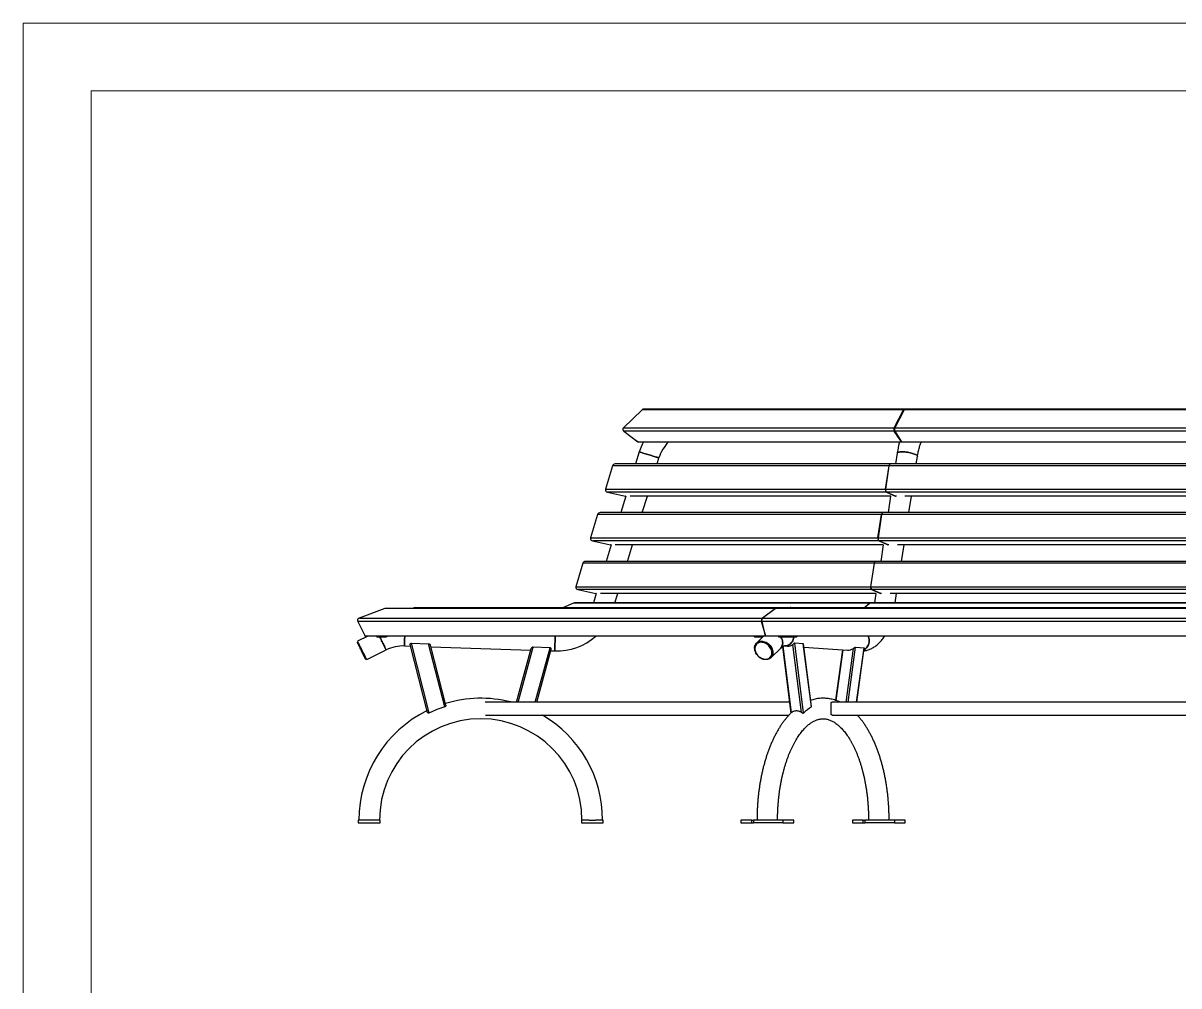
# Model space of a CAD drawing. Header units: millimetres. Extents: x -2153 to 6163, y -6718 to -838.
# Drawn here: x -2153 to 231, y -2824 to -838 of the extents above; entities that cross this region are included whole.
import ezdxf

# ---------------------------------------------------------------- set-up
doc = ezdxf.new("R2010")
doc.units = ezdxf.units.MM
doc.layers.add('tabelka', color=155, linetype='Continuous')

# ---------------------------------------------------------------- blocks, each defined once
blk = doc.blocks.new('front')
for p, q in [((-8089.4, 411.8), (-8128.1, 374.6)), ((-7550.8, 411.8), (-8088.4, 411.8)), ((-7548.6, 413.4), (-8085.1, 413.4)), ((-7547.1, 413.4), (-8085.1, 413.4)), ((-7570.1, 374.6), (-7550.8, 411.8)), ((-7549.2, 411.8), (-7568.5, 374.6)), ((-7549.7, 411.8), (-7550.8, 411.8)), ((-7549.2, 411.8), (-7549.7, 411.8)), ((-6472.3, 411.8), (-7548.7, 411.8)), ((-6472.5, 413.4), (-7548.6, 413.4)), ((-8127.6, 367.6), (-8098.8, 345.5)), ((-8127.1, 374.6), (-7570.1, 374.6)), ((-7569.8, 367.6), (-8126.8, 367.6)), ((-7570.1, 374.6), (-7568.5, 374.6)), ((-7554.6, 345.5), (-7569.8, 367.6)), ((-7568.8, 367.6), (-7569.8, 367.6)), ((-7568.4, 367.6), (-7568.8, 367.6)), ((-7568.4, 367.6), (-7554.7, 345.5)), ((-7568, 374.6), (-6452.9, 374.6)), ((-6453, 367.6), (-7567.9, 367.6)), ((-8098.8, 345.5), (-8104.4, 349.8)), ((-8098.8, 345.5), (-7554.7, 345.5)), ((-7554.7, 345.5), (-7554.7, 345.6)), ((-7554.6, 345.5), (-6466.5, 345.5)), ((-8095.5, 325), (-8103.1, 300)), ((-8058.7, 300), (-8054.9, 312.6)), ((-7563.8, 322), (-7567.2, 300)), ((-7524.3, 300), (-7521.9, 315.6)), ((-8151, 296.3), (-8165.3, 247.8)), ((-7580.9, 296.3), (-8151, 296.3)), ((-8103.1, 300), (-8145.4, 300)), ((-7578.1, 300), (-8145.4, 300)), ((-7578.1, 300), (-8058.7, 300)), ((-7580.9, 296.3), (-7588, 247.8)), ((-7587.6, 247.8), (-7580.5, 296.3)), ((-6440.3, 296.3), (-7580.5, 296.3)), ((-6443, 300), (-7577.7, 300)), ((-8165.3, 247.8), (-7588, 247.8)), ((-8161.1, 241.8), (-8124.1, 233.6)), ((-7586, 241.8), (-8161.1, 241.8)), ((-7587.6, 247.8), (-6433.2, 247.8)), ((-7586, 241.8), (-7567.6, 233.6)), ((-7566.9, 233.6), (-7585.5, 241.8)), ((-6435.2, 241.8), (-7585.5, 241.8)), ((-8123.3, 233.6), (-8133.6, 199.6)), ((-8123.2, 233.6), (-8124.1, 233.6)), ((-7577.1, 233.6), (-8114.4, 233.6)), ((-8089.3, 199.6), (-8078.9, 233.6)), ((-7577.3, 233.6), (-7582.4, 199.6)), ((-7567.6, 233.6), (-7568.4, 233.6)), ((-7567.6, 233.6), (-7567.5, 233.9)), ((-7565.3, 233.6), (-7566.9, 233.6)), ((-6473.2, 233.6), (-7547.8, 233.6)), ((-7539.5, 199.6), (-7534.4, 233.6)), ((-8181.6, 195.8), (-8195.9, 147.4)), ((-7596.1, 195.8), (-8181.4, 195.8)), ((-8133.6, 199.6), (-8176, 199.6)), ((-7593.2, 199.6), (-8176, 199.6)), ((-7593.3, 199.6), (-8089.3, 199.6)), ((-7603.3, 147.4), (-7596.1, 195.8)), ((-7596, 195.8), (-7603.1, 147.4)), ((-7596, 195.8), (-7596.1, 195.8)), ((-7596, 195.8), (-7596, 195.8)), ((-6425.2, 195.8), (-7595.9, 195.8)), ((-6427.7, 199.6), (-7593.3, 199.6)), ((-8195.7, 147.4), (-7603.3, 147.4)), ((-7603.3, 147.4), (-7603.2, 147.4)), ((-7603.2, 147.4), (-7603.1, 147.4)), ((-7603.1, 147.4), (-6418, 147.4)), ((-8191.7, 141.3), (-8154.7, 133.1)), ((-7601.2, 141.3), (-8191.6, 141.3)), ((-8153.8, 133.1), (-8164.1, 99.1)), ((-8153.7, 133.1), (-8154.7, 133.1)), ((-7592.4, 133.1), (-8145, 133.1)), ((-8119.8, 99.1), (-8109.5, 133.1)), ((-7582.5, 133.1), (-7601.2, 141.3)), ((-7601.1, 141.3), (-7601.2, 141.3)), ((-7601.1, 141.3), (-7582.7, 133.1)), ((-7601.1, 141.3), (-7601.1, 141.3)), ((-6420.1, 141.3), (-7601, 141.3)), ((-7592.5, 133.1), (-7597.7, 99.1)), ((-7582.7, 133.1), (-7583.6, 133.1)), ((-7582.7, 133.1), (-7582.7, 133.2)), ((-7580.6, 133.1), (-7582.5, 133.1)), ((-6458, 133.1), (-7563.1, 133.1)), ((-7554.8, 99.1), (-7549.6, 133.1)), ((-8212.2, 95.4), (-8226.5, 46.9)), ((-7611.5, 95.4), (-8212, 95.4)), ((-8164.1, 99.1), (-8206.5, 99.1)), ((-7608.7, 99.1), (-8206.5, 99.1)), ((-7608.7, 99.1), (-8119.8, 99.1)), ((-7611.5, 95.4), (-7618.7, 46.9)), ((-7618, 46.9), (-7610.8, 95.4)), ((-6409.9, 95.4), (-7610.8, 95.4)), ((-6412.4, 99.1), (-7608, 99.1)), ((-8226.3, 46.9), (-7618.7, 46.9)), ((-8222.3, 40.8), (-8185.3, 32.7)), ((-7616.6, 40.8), (-8222.1, 40.8)), ((-8184.3, 32.7), (-8190.1, 13.7)), ((-8184.3, 32.7), (-8185.3, 32.7)), ((-7607.7, 32.7), (-8175.5, 32.7)), ((-8145.8, 13.7), (-8140, 32.7)), ((-7618, 46.9), (-6402.8, 46.9)), ((-7616.6, 40.8), (-7598.2, 32.7)), ((-7597.2, 32.7), (-7615.9, 40.8)), ((-6404.8, 40.8), (-7615.9, 40.8)), ((-7607.8, 32.7), (-7610.7, 13.7)), ((-7598.2, 32.7), (-7598.9, 32.7)), ((-7598.2, 32.7), (-7598.2, 33.1)), ((-7595.9, 32.7), (-7597.2, 32.7)), ((-6442.7, 32.7), (-7578.3, 32.7)), ((-7567.8, 13.7), (-7564.9, 32.7)), ((-8620.2, 1.6), (-8673.3, -18.1)), ((-7815.5, 1.6), (-8619.1, 1.6)), ((-8562, 2), (-8617.9, 2)), ((-7813.8, 2), (-8617.9, 2)), ((-8557.4, 4.1), (-7784.3, 4.1)), ((-8231, 13.1), (-8251.5, 4.1)), ((-7620.8, 13.1), (-8229.7, 13.1)), ((-8190.1, 13.7), (-8228.3, 13.7)), ((-7619, 13.7), (-8228.3, 13.7)), ((-7619.1, 13.7), (-8145.8, 13.7)), ((-7842, -18.1), (-7815.5, 1.6)), ((-7814.9, 1.6), (-7841.4, -18.1)), ((-7814.9, 1.6), (-7815.5, 1.6)), ((-6207, 1.6), (-7814.7, 1.6)), ((-6206, 2), (-7814.3, 2)), ((-7783.3, 4.1), (-7784.3, 4.1)), ((-7783.3, 4.1), (-6237.1, 4.1)), ((-7631.1, 4.1), (-7620.8, 13.1)), ((-7620.3, 13.1), (-7630.5, 4.1)), ((-7620.4, 13.1), (-7620.8, 13.1)), ((-7620.3, 13.1), (-7620.4, 13.1)), ((-6401.8, 13.1), (-7620.1, 13.1)), ((-6400.7, 13.7), (-7619.5, 13.7)), ((-7619, 13.7), (-7619.1, 13.7)), ((-8672.2, -18.1), (-7842, -18.1)), ((-7842, -18.1), (-7841.6, -18.1)), ((-7841.6, -18.1), (-7841.4, -18.1)), ((-7841.2, -18.1), (-6180.5, -18.1)), ((-8676.2, -24.7), (-8660.7, -55)), ((-7843.4, -24.7), (-8675.3, -24.7)), ((-7834.9, -55), (-7843.4, -24.7)), ((-7843, -24.7), (-7843.4, -24.7)), ((-7843, -24.7), (-7836, -55)), ((-6178.8, -24.7), (-7842.9, -24.7)), ((-8675.8, -66.9), (-8677.6, -67.8)), ((-8655.4, -55), (-8676.5, -65.4)), ((-8660.7, -55), (-8661.4, -53.7)), ((-7836, -55), (-8660.7, -55)), ((-8637.7, -56.1), (-8618.2, -56.1)), ((-8636.9, -56.4), (-8617.8, -56.4)), ((-8618.7, -55), (-8618.2, -56.1)), ((-8617.7, -56.4), (-8614.9, -55)), ((-8528.6, -213.6), (-8565.5, -69.7)), ((-8565.5, -69.7), (-8530.1, -70.8)), ((-8496.7, -201), (-8530.1, -70.8)), ((-7858.9, -55), (-7858.4, -56.1)), ((-7840.3, -56.1), (-7858.4, -56.1)), ((-7858, -56.4), (-7840.6, -56.4)), ((-7839.2, -55), (-7853.7, -69.4)), ((-7852.6, -70.5), (-7853.5, -71.4)), ((-7836, -55), (-7835.1, -54.3)), ((-6185.4, -55), (-7834.9, -55)), ((-7770.3, -56.1), (-7809.2, -56.1)), ((-7808.4, -56.4), (-7770.3, -56.4)), ((-7757.3, -70.8), (-7775, -69.7)), ((-7756.6, -213.6), (-7775, -69.7)), ((-7770.3, -55), (-7770.3, -56.1)), ((-7770.3, -56.1), (-7770.3, -56.4)), ((-7740.6, -201), (-7757.3, -70.8)), ((-7740.3, -200.1), (-7756.8, -71.3)), ((-8657.7, -103.4), (-8617.5, -83.5)), ((-8579.9, -75.4), (-8567, -75.8)), ((-8532, -212.5), (-8568, -72.1)), ((-8494.5, -197.7), (-8526.3, -73.5)), ((-8525.4, -77.2), (-8319.3, -84.1)), ((-8348.4, -191), (-8318.3, -80.4)), ((-8345.3, -191), (-8314.6, -78)), ((-8279.6, -79.2), (-8314.6, -78)), ((-8310.1, -191), (-8279.6, -79.2)), ((-8307, -191), (-8277.2, -81.8)), ((-8278.2, -85.5), (-8269.9, -85.7)), ((-7823.9, -99.5), (-7803.8, -79.6)), ((-7800.5, -76.9), (-7782.9, -213.9)), ((-7781.6, -212.5), (-7799.1, -76.1)), ((-7796.3, -75.4), (-7789.8, -75.8)), ((-7795.2, -75.4), (-7796.3, -75.4)), ((-7760.8, -212.5), (-7778.9, -72.1)), ((-7756, -78.1), (-7666, -84.1)), ((-7676.7, -83.3), (-7690.8, -187.5)), ((-7689.4, -188), (-7675.2, -83.4)), ((-7669.1, -191), (-7654, -80.4)), ((-7664.9, -191), (-7649.5, -78)), ((-7649.5, -78), (-7632.1, -79.2)), ((-7647.3, -191), (-7632.1, -79.2)), ((-7646.9, -191), (-7631.7, -79.7)), ((-8660.2, -102.9), (-8658.4, -102)), ((-7825.9, -99.3), (-7825, -98.4)), ((-7785.9, -191), (-8413.1, -191)), ((-7782.2, -213), (-7782.4, -213.2)), ((-7782.2, -213), (-7781.6, -212.5)), ((-6426.5, -191), (-7697.7, -191)), ((-8413, -217.9), (-7786.9, -217.9)), ((-7697.4, -217.9), (-6426.5, -217.9)), ((-8675, -434.9), (-8675, -439.9)), ((-8659.5, -434.4), (-8674.5, -434.4)), ((-8674.5, -440.4), (-8630.5, -440.4)), ((-8645.5, -434.4), (-8659.5, -434.4)), ((-8630.5, -434.4), (-8645.5, -434.4)), ((-8630, -439.9), (-8630, -434.9)), ((-8215, -434.9), (-8215, -439.9)), ((-8199.5, -434.4), (-8214.5, -434.4)), ((-8214.5, -440.4), (-8170.5, -440.4)), ((-8199.5, -434.4), (-8185.5, -434.4)), ((-8170.5, -434.4), (-8185.5, -434.4)), ((-8170, -439.9), (-8170, -434.9)), ((-7886.1, -434.9), (-7886.1, -439.9)), ((-7863.8, -434.4), (-7885.8, -434.4)), ((-7885.8, -440.4), (-7863.8, -440.4)), ((-7863.8, -434.4), (-7859.8, -434.4)), ((-7863.8, -440.4), (-7859.8, -440.4)), ((-7863.6, -439.9), (-7863.6, -434.9)), ((-7863.6, -434.9), (-7860.1, -434.9)), ((-7863.6, -439.9), (-7860.1, -439.9)), ((-7799.5, -434.9), (-7860.1, -434.9)), ((-7860.1, -434.9), (-7860.1, -439.9)), ((-7799.5, -439.9), (-7860.1, -439.9)), ((-7799.2, -434.4), (-7859.8, -434.4)), ((-7799.2, -440.4), (-7859.8, -440.4)), ((-7799.5, -434.9), (-7799.5, -439.9)), ((-7777.2, -434.4), (-7799.2, -434.4)), ((-7799.2, -440.4), (-7777.2, -440.4)), ((-7777, -439.9), (-7777, -434.9)), ((-7656.1, -434.9), (-7656.1, -439.9)), ((-7633.8, -434.4), (-7655.8, -434.4)), ((-7655.8, -440.4), (-7633.8, -440.4)), ((-7633.8, -434.4), (-7629.8, -434.4)), ((-7633.8, -440.4), (-7629.8, -440.4)), ((-7633.6, -439.9), (-7633.6, -434.9)), ((-7633.6, -434.9), (-7630.1, -434.9)), ((-7633.6, -439.9), (-7630.1, -439.9)), ((-7569.5, -434.9), (-7630.1, -434.9)), ((-7630.1, -434.9), (-7630.1, -439.9)), ((-7569.5, -439.9), (-7630.1, -439.9)), ((-7569.2, -434.4), (-7629.8, -434.4)), ((-7569.2, -440.4), (-7629.8, -440.4)), ((-7569.5, -434.9), (-7569.5, -439.9)), ((-7547.2, -434.4), (-7569.2, -434.4)), ((-7569.2, -440.4), (-7547.2, -440.4)), ((-7547, -439.9), (-7547, -434.9))]:
    blk.add_line(p, q)
at = {"flags": 128}
for points in [[(-8054.9, 312.6), (-8055.1, 312.7), (-8055.6, 312.8), (-8056.5, 313.1), (-8057.6, 313.5), (-8059.1, 313.9), (-8060.9, 314.4), (-8062.9, 315), (-8065.1, 315.7), (-8067.4, 316.4), (-8070, 317.2), (-8072.6, 318), (-8075.2, 318.8), (-8077.8, 319.6), (-8080.5, 320.4), (-8083, 321.2), (-8085.3, 321.9), (-8087.5, 322.6), (-8089.5, 323.2), (-8091.3, 323.7), (-8092.8, 324.1), (-8093.9, 324.5), (-8094.8, 324.8), (-8095.3, 324.9), (-8095.5, 325)], [(-8095.5, 325), (-8095.3, 324.9), (-8094.8, 324.8), (-8093.9, 324.5), (-8092.8, 324.1), (-8091.3, 323.7), (-8089.5, 323.2), (-8087.5, 322.6), (-8085.3, 321.9), (-8083, 321.2), (-8080.5, 320.4), (-8077.8, 319.6), (-8075.2, 318.8), (-8072.6, 318), (-8070, 317.2), (-8067.4, 316.4), (-8065.1, 315.7), (-8062.9, 315), (-8060.9, 314.4), (-8059.1, 313.9), (-8057.6, 313.5), (-8056.5, 313.1), (-8055.6, 312.8), (-8055.1, 312.7), (-8054.9, 312.6)], [(-7563.8, 322), (-7563.6, 322.6), (-7563, 323.2), (-7562.1, 323.7), (-7560.8, 324.1), (-7559.3, 324.5), (-7557.4, 324.8), (-7555.3, 324.9), (-7553, 325), (-7550.5, 324.9), (-7547.9, 324.8), (-7545.2, 324.5), (-7542.5, 324.1), (-7539.7, 323.7), (-7537, 323.2), (-7534.5, 322.6), (-7532, 321.9), (-7529.8, 321.2), (-7527.7, 320.4), (-7526, 319.6), (-7524.5, 318.8), (-7523.3, 318), (-7522.5, 317.2), (-7522, 316.4), (-7521.9, 315.7), (-7521.9, 315.6)], [(-7553, 325), (-7555.3, 324.9), (-7557.4, 324.8), (-7559.3, 324.5), (-7560.8, 324.1), (-7562.1, 323.7), (-7563, 323.2), (-7563.6, 322.6), (-7563.8, 322)], [(-7521.9, 315.6), (-7521.9, 315.7), (-7522, 316.4), (-7522.5, 317.2), (-7523.3, 318), (-7524.5, 318.8), (-7526, 319.6), (-7527.7, 320.4), (-7529.8, 321.2), (-7532, 321.9), (-7534.5, 322.6), (-7537, 323.2), (-7539.7, 323.7), (-7542.5, 324.1), (-7545.2, 324.5), (-7547.9, 324.8), (-7550.5, 324.9), (-7553, 325)], [(-8677.6, -67.8), (-8677.6, -67.8), (-8677.5, -68), (-8677.2, -68.5), (-8676.8, -69.3), (-8676.2, -70.5), (-8675.5, -71.9), (-8674.7, -73.6), (-8673.7, -75.4), (-8672.7, -77.5), (-8671.6, -79.7), (-8670.5, -82.1), (-8669.3, -84.4), (-8668.1, -86.8), (-8666.9, -89.2), (-8665.8, -91.5), (-8664.7, -93.7), (-8663.7, -95.7), (-8662.8, -97.5), (-8662, -99.1), (-8661.4, -100.5), (-8660.8, -101.6), (-8660.4, -102.3), (-8660.2, -102.8), (-8660.2, -102.9)], [(-8657.7, -103.4), (-8657.7, -103.3), (-8657.9, -102.9), (-8658.3, -102.2), (-8658.8, -101.2), (-8659.4, -99.8), (-8660.2, -98.3), (-8661.1, -96.4), (-8662.1, -94.4), (-8663.2, -92.2), (-8664.4, -89.9), (-8665.6, -87.5), (-8666.8, -85), (-8668, -82.5), (-8669.2, -80.1), (-8670.4, -77.7), (-8671.5, -75.4), (-8672.6, -73.3), (-8673.5, -71.4), (-8674.4, -69.7), (-8675.1, -68.3), (-8675.6, -67.1), (-8676.1, -66.2), (-8676.4, -65.7), (-8676.5, -65.4), (-8676.5, -65.4)], [(-8617.5, -83.5), (-8617.6, -83.4), (-8617.8, -82.9), (-8618.2, -82.1), (-8618.7, -81), (-8619.4, -79.6), (-8620.2, -78), (-8621.2, -76.1), (-8622.2, -74), (-8623.3, -71.8), (-8624.5, -69.5), (-8625.7, -67), (-8626.9, -64.5), (-8628.1, -62.1), (-8629.3, -59.6), (-8630.5, -57.3), (-8630.9, -56.4)], [(-8630.9, -56.4), (-8630.5, -57.3), (-8629.3, -59.6), (-8628.1, -62.1), (-8626.9, -64.5), (-8625.7, -67), (-8624.5, -69.5), (-8623.3, -71.8), (-8622.2, -74), (-8621.2, -76.1), (-8620.2, -78), (-8619.4, -79.6), (-8618.7, -81), (-8618.2, -82.1), (-8617.8, -82.9), (-8617.6, -83.4), (-8617.5, -83.5)], [(-8579.2, -55), (-8579.3, -57), (-8579.4, -59.7), (-8579.5, -62.3), (-8579.5, -64.8), (-8579.6, -67.1), (-8579.7, -69.2), (-8579.7, -71), (-8579.8, -72.6), (-8579.8, -73.8), (-8579.9, -74.7), (-8579.9, -75.2), (-8579.9, -75.4)], [(-8579.9, -75.4), (-8579.9, -75.2), (-8579.9, -74.7), (-8579.8, -73.8), (-8579.8, -72.6), (-8579.7, -71), (-8579.7, -69.2), (-8579.6, -67.1), (-8579.5, -64.8), (-8579.5, -62.3), (-8579.4, -59.7), (-8579.3, -57), (-8579.2, -55)], [(-8268.9, -55), (-8268.9, -56.4), (-8269, -59.1), (-8269.1, -61.8), (-8269.2, -64.5), (-8269.3, -67.3), (-8269.4, -70), (-8269.5, -72.7), (-8269.6, -75.1), (-8269.6, -77.4), (-8269.7, -79.5), (-8269.8, -81.4), (-8269.8, -82.9), (-8269.9, -84.1), (-8269.9, -85), (-8269.9, -85.6), (-8269.9, -85.7)], [(-8269.9, -85.7), (-8269.9, -85.6), (-8269.9, -85), (-8269.9, -84.1), (-8269.8, -82.9), (-8269.8, -81.4), (-8269.7, -79.5), (-8269.6, -77.4), (-8269.6, -75.1), (-8269.5, -72.7), (-8269.4, -70), (-8269.3, -67.3), (-8269.2, -64.5), (-8269.1, -61.8), (-8269, -59.1), (-8268.9, -56.4), (-8268.9, -55)], [(-7852.8, -93.3), (-7853.6, -92.2), (-7855, -89.9), (-7856.2, -87.5), (-7857, -85), (-7857.5, -82.5), (-7857.7, -80.1), (-7857.6, -77.7), (-7857.2, -75.4), (-7856.4, -73.3), (-7855.4, -71.4), (-7854, -69.7), (-7852.4, -68.3), (-7850.6, -67.1), (-7848.6, -66.2), (-7846.4, -65.7), (-7844, -65.4), (-7841.6, -65.5), (-7839.1, -66), (-7836.6, -66.7), (-7834.2, -67.7), (-7831.8, -69), (-7829.6, -70.6), (-7827.5, -72.4), (-7825.6, -74.5), (-7824, -76.7), (-7822.5, -79), (-7821.4, -81.4), (-7820.6, -83.9), (-7820, -86.4), (-7819.8, -88.8), (-7820, -91.2), (-7820.4, -93.5), (-7821.2, -95.6), (-7822.2, -97.5), (-7823.6, -99.2), (-7825.2, -100.6), (-7827, -101.8), (-7829, -102.6)], [(-7830.7, -102.2), (-7828.7, -101.3), (-7826.9, -100.2), (-7825.4, -98.8), (-7824.2, -97.1), (-7823.2, -95.2), (-7822.5, -93.1), (-7822.2, -90.9), (-7822.2, -88.6), (-7822.5, -86.2), (-7823.1, -83.8), (-7824.1, -81.5), (-7825.3, -79.2), (-7826.8, -77), (-7828.6, -75), (-7830.5, -73.1), (-7832.6, -71.5), (-7834.9, -70.2), (-7837.2, -69.1), (-7839.6, -68.3), (-7842, -67.9), (-7844.3, -67.8), (-7846.6, -68), (-7848.7, -68.5), (-7850.7, -69.3), (-7852.4, -70.5), (-7853.9, -71.9), (-7855.2, -73.6), (-7856.2, -75.4), (-7856.8, -77.5), (-7857.2, -79.7), (-7857.2, -82.1), (-7856.9, -84.4), (-7856.2, -86.8), (-7855.3, -89.2), (-7854.1, -91.5), (-7852.6, -93.7), (-7850.8, -95.7), (-7848.9, -97.5), (-7846.7, -99.1), (-7844.5, -100.5), (-7842.2, -101.6), (-7839.8, -102.3), (-7837.4, -102.8), (-7835, -102.9), (-7832.8, -102.7), (-7830.7, -102.2)], [(-7825, -98.4), (-7824.5, -97.9), (-7823.3, -96.2), (-7822.3, -94.3), (-7821.7, -92.2), (-7821.3, -90), (-7821.3, -87.7), (-7821.6, -85.3), (-7822.2, -82.9), (-7823.2, -80.6), (-7824.4, -78.3), (-7825.9, -76.1), (-7827.7, -74.1), (-7829.6, -72.2), (-7831.7, -70.6), (-7834, -69.3), (-7836.3, -68.2), (-7838.7, -67.4), (-7841.1, -67), (-7843.4, -66.9), (-7845.7, -67.1), (-7847.8, -67.6), (-7849.8, -68.5), (-7851.5, -69.6), (-7852.6, -70.5)], [(-7804.1, -56.4), (-7803.5, -57.3), (-7802.2, -59.6), (-7801.1, -62.1), (-7800.3, -64.5), (-7799.9, -67), (-7799.7, -69.5), (-7799.9, -71.8), (-7800.4, -74), (-7801.3, -76.1), (-7802.4, -78), (-7803.8, -79.6)], [(-7803.8, -79.6), (-7803.8, -79.6), (-7802.4, -78), (-7801.3, -76.1), (-7800.4, -74), (-7799.9, -71.8), (-7799.7, -69.5), (-7799.9, -67), (-7800.3, -64.5), (-7801.1, -62.1), (-7802.2, -59.6), (-7803.5, -57.3), (-7804.1, -56.4)], [(-7796.3, -75.4), (-7795.2, -75.4), (-7792.8, -75.2), (-7790.4, -74.7), (-7788.1, -73.8), (-7786, -72.6), (-7784, -71), (-7782.1, -69.2), (-7780.5, -67.1), (-7779.1, -64.8), (-7778, -62.3), (-7777.2, -59.7), (-7776.7, -57), (-7776.6, -56.4)], [(-7776.6, -56.4), (-7776.7, -57), (-7777.2, -59.7), (-7778, -62.3), (-7779.1, -64.8), (-7780.5, -67.1), (-7782.1, -69.2), (-7784, -71), (-7786, -72.6), (-7788.1, -73.8), (-7790.4, -74.7), (-7792.8, -75.2), (-7795.2, -75.4)], [(-7623.3, -55), (-7622.8, -56.4), (-7622, -59.1), (-7621.6, -61.8), (-7621.5, -64.5), (-7621.7, -67.3), (-7622.2, -70), (-7623, -72.7), (-7624.1, -75.1), (-7625.5, -77.4), (-7627.1, -79.5), (-7629, -81.4), (-7631, -82.9), (-7632.3, -83.7)], [(-7632.3, -83.7), (-7631, -82.9), (-7629, -81.4), (-7627.1, -79.5), (-7625.5, -77.4), (-7624.1, -75.1), (-7623, -72.7), (-7622.2, -70), (-7621.7, -67.3), (-7621.5, -64.5), (-7621.6, -61.8), (-7622, -59.1), (-7622.8, -56.4), (-7623.3, -55)], [(-7829, -102.6), (-7831.2, -103.2), (-7833.6, -103.4), (-7836, -103.3), (-7838.5, -102.9), (-7840.9, -102.2), (-7843.4, -101.2), (-7845.7, -99.8), (-7847.8, -98.4)], [(-7885.8, -434.4), (-7885.9, -434.4), (-7885.9, -434.5), (-7886, -434.5), (-7886, -434.6), (-7886, -434.7), (-7886, -434.7), (-7886.1, -434.8), (-7886.1, -434.9)], [(-7886.1, -439.9), (-7886.1, -440), (-7886, -440.1), (-7886, -440.2), (-7886, -440.3), (-7886, -440.4), (-7885.9, -440.4), (-7885.9, -440.4), (-7885.8, -440.4)], [(-7863.6, -434.9), (-7863.6, -434.8), (-7863.6, -434.7), (-7863.6, -434.7), (-7863.6, -434.6), (-7863.7, -434.5), (-7863.7, -434.5), (-7863.8, -434.4), (-7863.8, -434.4)], [(-7863.8, -440.4), (-7863.8, -440.4), (-7863.7, -440.4), (-7863.7, -440.4), (-7863.6, -440.3), (-7863.6, -440.2), (-7863.6, -440.1), (-7863.6, -440), (-7863.6, -439.9)], [(-7859.8, -434.4), (-7859.9, -434.4), (-7859.9, -434.5), (-7860, -434.5), (-7860, -434.6), (-7860, -434.7), (-7860.1, -434.7), (-7860.1, -434.8), (-7860.1, -434.9)], [(-7860.1, -439.9), (-7860.1, -440), (-7860.1, -440.1), (-7860, -440.2), (-7860, -440.3), (-7860, -440.4), (-7859.9, -440.4), (-7859.9, -440.4), (-7859.8, -440.4)], [(-7799.2, -434.4), (-7799.3, -434.4), (-7799.3, -434.5), (-7799.4, -434.5), (-7799.4, -434.6), (-7799.4, -434.7), (-7799.4, -434.7), (-7799.5, -434.8), (-7799.5, -434.9)], [(-7799.5, -439.9), (-7799.5, -440), (-7799.4, -440.1), (-7799.4, -440.2), (-7799.4, -440.3), (-7799.4, -440.4), (-7799.3, -440.4), (-7799.3, -440.4), (-7799.2, -440.4)], [(-7777, -434.9), (-7777, -434.8), (-7777, -434.7), (-7777, -434.7), (-7777, -434.6), (-7777.1, -434.5), (-7777.1, -434.5), (-7777.2, -434.4), (-7777.2, -434.4)], [(-7777.2, -440.4), (-7777.2, -440.4), (-7777.1, -440.4), (-7777.1, -440.4), (-7777, -440.3), (-7777, -440.2), (-7777, -440.1), (-7777, -440), (-7777, -439.9)], [(-7655.8, -434.4), (-7655.9, -434.4), (-7655.9, -434.5), (-7656, -434.5), (-7656, -434.6), (-7656, -434.7), (-7656, -434.7), (-7656.1, -434.8), (-7656.1, -434.9)], [(-7656.1, -439.9), (-7656.1, -440), (-7656, -440.1), (-7656, -440.2), (-7656, -440.3), (-7656, -440.4), (-7655.9, -440.4), (-7655.9, -440.4), (-7655.8, -440.4)], [(-7633.6, -434.9), (-7633.6, -434.8), (-7633.6, -434.7), (-7633.6, -434.7), (-7633.6, -434.6), (-7633.7, -434.5), (-7633.7, -434.5), (-7633.8, -434.4), (-7633.8, -434.4)], [(-7633.8, -440.4), (-7633.8, -440.4), (-7633.7, -440.4), (-7633.7, -440.4), (-7633.6, -440.3), (-7633.6, -440.2), (-7633.6, -440.1), (-7633.6, -440), (-7633.6, -439.9)], [(-7629.8, -434.4), (-7629.9, -434.4), (-7629.9, -434.5), (-7630, -434.5), (-7630, -434.6), (-7630, -434.7), (-7630.1, -434.7), (-7630.1, -434.8), (-7630.1, -434.9)], [(-7630.1, -439.9), (-7630.1, -440), (-7630.1, -440.1), (-7630, -440.2), (-7630, -440.3), (-7630, -440.4), (-7629.9, -440.4), (-7629.9, -440.4), (-7629.8, -440.4)], [(-7569.2, -434.4), (-7569.3, -434.4), (-7569.3, -434.5), (-7569.4, -434.5), (-7569.4, -434.6), (-7569.4, -434.7), (-7569.4, -434.7), (-7569.5, -434.8), (-7569.5, -434.9)], [(-7569.5, -439.9), (-7569.5, -440), (-7569.4, -440.1), (-7569.4, -440.2), (-7569.4, -440.3), (-7569.4, -440.4), (-7569.3, -440.4), (-7569.3, -440.4), (-7569.2, -440.4)], [(-7547, -434.9), (-7547, -434.8), (-7547, -434.7), (-7547, -434.7), (-7547, -434.6), (-7547.1, -434.5), (-7547.1, -434.5), (-7547.2, -434.4), (-7547.2, -434.4)], [(-7547.2, -440.4), (-7547.2, -440.4), (-7547.1, -440.4), (-7547.1, -440.4), (-7547, -440.3), (-7547, -440.2), (-7547, -440.1), (-7547, -440), (-7547, -439.9)]]:
    blk.add_lwpolyline(points, dxfattribs=at)
for centre, radius, start, end in [((-7979.5, 289.7), 121.2, 152.6137, 163.0908), ((-7979.5, 289.7), 78.8, 134.9686, 163.0908), ((-8617.8, -56), 0.415, 196.2469, 294.1962), ((-8265.9, 35.4), 121.2, 268.0908, 311.7733), ((-7858, -56), 0.437, 197.7767, 267.6586), ((-8582.5, -154.2), 78.8, 88.0908, 116.3417), ((-8422.5, -434.4), 251.2, 75.7307, 106.8657), ((-8422.5, -434.4), 251.2, 116.0734, 180), ((-8422.5, -434.4), 245, 107.6311, 115.6536), ((-7685.2, -287.1), 102.4, 122.7372, 134.1313), ((-8422.5, -434.4), 208.8, 0, 180), ((-8422.5, -434.4), 251.2, 0, 59.5489), ((-8674.5, -434.9), 0.5, 90, 180), ((-8674.5, -439.9), 0.5, 180, 270), ((-8630.5, -434.9), 0.5, 0, 90), ((-8630.5, -439.9), 0.5, 270, 0), ((-8214.5, -434.9), 0.5, 90, 180), ((-8214.5, -439.9), 0.5, 180, 270), ((-8170.5, -434.9), 0.5, 0, 90), ((-8170.5, -439.9), 0.5, 270, 0)]:
    blk.add_arc(centre, radius, start, end)
for centre, major_axis, ratio, start_param, end_param in [((-8085, 408.4), (5.83, -0.17), 0.857228, 1.525452, 2.44088), ((-7548.5, 408.4), (-0.16, 5), 0.599963, 6.263835, 7.100534), ((-7547.1, 408.4), (0.08, 5), 0.565755, 6.203377, 7.128472), ((-8123.7, 371.3), (5.83, -0.17), 0.857228, 2.44088, 4.011677), ((-7567.8, 371.3), (-0.16, 5), 0.599963, 0.817349, 2.388145), ((-7566.4, 371.3), (0.08, 5), 0.565755, 0.845286, 2.416083), ((-8145.4, 295), (5.79, -0.01), 0.863966, 1.573168, 2.893642), ((-7578.1, 295), (0.01, 5), 0.574598, 6.213327, 7.604256), ((-7577.7, 295), (-0.01, 5), 0.582851, 6.281956, 7.60243), ((-8159.7, 246.6), (5.79, -0.01), 0.863966, 2.893642, 4.464438), ((-7585.2, 246.6), (0.01, 5), 0.574598, 1.321071, 2.891867), ((-7584.8, 246.6), (-0.01, 5), 0.582851, 1.319245, 2.890041), ((-8176, 194.6), (5.79, -0.01), 0.863966, 1.573168, 2.893642), ((-7593.3, 194.6), (-0.01, 5), 0.582851, 6.281956, 7.60243), ((-7593.2, 194.6), (0.01, 5), 0.574598, 0.000597, 1.321071), ((-8190.3, 146.1), (5.79, -0.01), 0.863966, 2.893642, 4.464438), ((-7600.3, 146.1), (0.01, 5), 0.574598, 1.321071, 2.891867), ((-7600.4, 146.1), (-0.01, 5), 0.582851, 1.319245, 2.890041), ((-8206.5, 94.1), (5.79, -0.01), 0.863966, 1.573168, 2.893642), ((-7608.7, 94.1), (0.01, 5), 0.574598, 6.15735, 7.604256), ((-7608, 94.1), (-0.01, 5), 0.582851, 6.281956, 7.60243), ((-8220.8, 45.7), (5.79, -0.01), 0.863966, 2.893642, 4.464438), ((-7615.9, 45.7), (0.01, 5), 0.574598, 1.321071, 2.891867), ((-7615.1, 45.7), (-0.01, 5), 0.582851, 1.319245, 2.890041), ((-8617.9, -3), (5.8, -0.23), 0.861141, 1.52296, 2.022025), ((-8557.4, -0.9), (-5.77, 0), 0.866025, 4.712389, 5.65308), ((-8228.3, 8.7), (5.81, -0.24), 0.859991, 1.514672, 2.09025), ((-7814.2, -3), (-0.21, 5), 0.588484, 6.258277, 6.663363), ((-7813.8, -3), (0.1, 5), 0.571277, 6.262279, 6.699999), ((-7784.3, -0.9), (0, 5), 0.57735, 0, 0.94069), ((-7783.3, -0.9), (0, 5), 0.57735, 0, 0.94069), ((-7619.3, 8.7), (-0.22, 5), 0.591374, 6.256659, 6.727898), ((-7619, 8.7), (0.11, 5), 0.569772, 0.012299, 0.483538), ((-8670.9, -22.7), (5.8, -0.23), 0.861141, 2.022025, 3.592822), ((-7840.7, -22.7), (-0.21, 5), 0.588484, 0.380178, 1.950974), ((-7840.4, -22.7), (0.1, 5), 0.571277, 0.416814, 1.98761), ((-7791.5, -54.4), (-8.6, 20.2), 0.81374, 2.750792, 3.410122), ((-7662.1, -63.1), (9.4, 19.6), 0.819926, 3.458397, 4.117728)]:
    blk.add_ellipse(centre, major_axis=major_axis, ratio=ratio, start_param=start_param, end_param=end_param)
for points, knots in [([(-7558.7, 345.5), (-7559.2, 343.8), (-7560.1, 340.4), (-7561.4, 334.9), (-7562.6, 329.2), (-7563.4, 324.9), (-7563.7, 322.5), (-7563.8, 322)], [0, 0, 0, 0, 0.216341, 0.461989, 0.706873, 0.938004, 1, 1, 1, 1]), ([(-7521.9, 315.6), (-7521.8, 316.4), (-7521.4, 318.9), (-7520.7, 322.8), (-7519.7, 327.3), (-7518.6, 331.7), (-7517.4, 335.8), (-7516.1, 339.8), (-7514.9, 343), (-7514.2, 344.8), (-7513.9, 345.5)], [0, 0, 0, 0, 0.074739, 0.217802, 0.360389, 0.502371, 0.643664, 0.784176, 0.923826, 1, 1, 1, 1]), ([(-8568, -72.1), (-8568, -72), (-8568.1, -71.7), (-8568, -71.1), (-8567.6, -70.4), (-8567, -70), (-8566.3, -69.7), (-8565.8, -69.7), (-8565.5, -69.7), (-8565.5, -69.7)], [0, 0, 0, 0, 0.041466, 0.333488, 0.546853, 0.7107, 0.850082, 0.989651, 1, 1, 1, 1]), ([(-8530.1, -70.8), (-8529.9, -70.9), (-8529.3, -70.9), (-8528.3, -71.3), (-8527.2, -72), (-8526.6, -72.8), (-8526.4, -73.3), (-8526.3, -73.5)], [0, 0, 0, 0, 0.112408, 0.30254, 0.573752, 0.852234, 1, 1, 1, 1]), ([(-7775, -69.7), (-7775.1, -69.7), (-7775.3, -69.7), (-7775.7, -69.8), (-7776.4, -70.1), (-7777.2, -70.7), (-7778.1, -71.4), (-7778.6, -71.9), (-7778.9, -72.1)], [0, 0, 0, 0, 0.067836, 0.216183, 0.351593, 0.537307, 0.781361, 1, 1, 1, 1]), ([(-7756.9, -71.3), (-7756.9, -71.3), (-7756.9, -71), (-7757, -70.9), (-7757.3, -70.9), (-7757.3, -70.8)], [0, 0, 0, 0, 0.26025, 0.775102, 1, 1, 1, 1]), ([(-7632.5, -85.4), (-7632, -85.4), (-7630.2, -85.2), (-7627.2, -84.5), (-7623.5, -83.5), (-7619.8, -82.1), (-7616.2, -80.5), (-7612.7, -78.5), (-7609.3, -76.2), (-7605.9, -73.7), (-7602.6, -70.8), (-7599.4, -67.6), (-7596.3, -64.1), (-7593.3, -60.4), (-7591.1, -57.3), (-7590, -55.4), (-7589.7, -55)], [0, 0, 0, 0, 0.029926, 0.102278, 0.175047, 0.248535, 0.323037, 0.398814, 0.476096, 0.555042, 0.635733, 0.718143, 0.802128, 0.887452, 0.973799, 1, 1, 1, 1]), ([(-8314.6, -78), (-8314.8, -78), (-8315.3, -78), (-8316.3, -78.4), (-8317.3, -79), (-8318, -79.7), (-8318.2, -80.2), (-8318.3, -80.4)], [0, 0, 0, 0, 0.110947, 0.292547, 0.549185, 0.813278, 1, 1, 1, 1]), ([(-8277.2, -81.8), (-8277.2, -81.5), (-8277.1, -80.9), (-8277.6, -80.2), (-8278.1, -79.6), (-8278.8, -79.3), (-8279.3, -79.2), (-8279.6, -79.2), (-8279.6, -79.2)], [0, 0, 0, 0, 0.292447, 0.524203, 0.69833, 0.842142, 0.986384, 1, 1, 1, 1]), ([(-7803.8, -79.6), (-7803.5, -79.4), (-7802.8, -78.7), (-7801.7, -77.7), (-7800.5, -76.9), (-7799.4, -76.2), (-7798.5, -75.8), (-7797.7, -75.5), (-7797.1, -75.4), (-7796.6, -75.4), (-7796.3, -75.4), (-7796.3, -75.4)], [0, 0, 0, 0, 0.059609, 0.169889, 0.281048, 0.394432, 0.511826, 0.636146, 0.772725, 0.933427, 1, 1, 1, 1]), ([(-7654, -80.4), (-7653.6, -80.1), (-7652.8, -79.6), (-7651.6, -78.8), (-7650.6, -78.3), (-7649.9, -78), (-7649.6, -78), (-7649.5, -78)], [0, 0, 0, 0, 0.244157, 0.511035, 0.747783, 0.911786, 1, 1, 1, 1]), ([(-7632.1, -79.2), (-7632, -79.2), (-7631.9, -79.2), (-7631.7, -79.3), (-7631.7, -79.6), (-7631.7, -79.7)], [0, 0, 0, 0, 0.158088, 0.627574, 1, 1, 1, 1]), ([(-7682, -191), (-7683.3, -190.4), (-7686.1, -189.1), (-7690.7, -187.5), (-7695.6, -186), (-7700.6, -184.8), (-7705.6, -183.9), (-7710.7, -183.4), (-7715.7, -183.2), (-7720.6, -183.3), (-7725.6, -183.7), (-7730.6, -184.4), (-7735.5, -185.5), (-7739.3, -186.5), (-7741.4, -187.2), (-7741.9, -187.4)], [0, 0, 0, 0, 0.064361, 0.149513, 0.23378, 0.317255, 0.400053, 0.482318, 0.564207, 0.645887, 0.727517, 0.80923, 0.891197, 0.97358, 1, 1, 1, 1]), ([(-8528.6, -213.6), (-8528.7, -213.6), (-8529, -213.8), (-8529.6, -213.9), (-8530.3, -213.9), (-8531.1, -213.6), (-8531.7, -213.1), (-8531.9, -212.7), (-8532, -212.5)], [0, 0, 0, 0, 0.059665, 0.2036, 0.341015, 0.53739, 0.792087, 1, 1, 1, 1]), ([(-8494.5, -197.7), (-8494.4, -198), (-8494.4, -198.6), (-8494.8, -199.5), (-8495.5, -200.3), (-8496.1, -200.8), (-8496.6, -200.9), (-8496.7, -201)], [0, 0, 0, 0, 0.27903, 0.558899, 0.756036, 0.909171, 1, 1, 1, 1]), ([(-7782.3, -213.1), (-7782.3, -213.1), (-7783.8, -214.5), (-7786.7, -217.6), (-7790.9, -222.3), (-7795, -227.4), (-7799, -232.7), (-7802.9, -238.2), (-7806.7, -244), (-7810.3, -250.1), (-7813.8, -256.4), (-7817.1, -262.9), (-7820.3, -269.6), (-7823.4, -276.5), (-7826.3, -283.6), (-7829.1, -290.9), (-7831.7, -298.3), (-7834.2, -305.9), (-7836.5, -313.7), (-7838.7, -321.6), (-7840.8, -329.6), (-7842.6, -337.8), (-7844.3, -346.1), (-7845.9, -354.4), (-7847.3, -362.9), (-7848.6, -371.5), (-7849.6, -380.1), (-7850.6, -388.8), (-7851.3, -397.6), (-7851.9, -406.4), (-7852.4, -415.2), (-7852.6, -423.9), (-7852.7, -430.3), (-7852.7, -433.8), (-7852.7, -434.4)], [0, 0, 0, 0, 0.000823, 0.033705, 0.066773, 0.099989, 0.133311, 0.166706, 0.200143, 0.233598, 0.267045, 0.300471, 0.333865, 0.367223, 0.400539, 0.433811, 0.467039, 0.500223, 0.533365, 0.566467, 0.599531, 0.632559, 0.665555, 0.69852, 0.731459, 0.764375, 0.797269, 0.830145, 0.863006, 0.895855, 0.928694, 0.961526, 0.992627, 1, 1, 1, 1]), ([(-7781.6, -212.5), (-7780.8, -211.9), (-7779.3, -210.7), (-7776.5, -209.5), (-7773.6, -208.8), (-7770.6, -208.7), (-7767.5, -209.3), (-7764.2, -210.4), (-7762, -211.7), (-7760.8, -212.5)], [0, 0, 0, 0, 0.138019, 0.276026, 0.414103, 0.552181, 0.689294, 0.826401, 1, 1, 1, 1]), ([(-7760.8, -212.5), (-7760.4, -212.8), (-7759.7, -213.2), (-7758.5, -213.7), (-7757.6, -213.9), (-7757, -213.9), (-7756.7, -213.7), (-7756.6, -213.6), (-7756.6, -213.6)], [0, 0, 0, 0, 0.291604, 0.527573, 0.704765, 0.850489, 0.996735, 1, 1, 1, 1]), ([(-7740.6, -201), (-7740.6, -200.9), (-7740.4, -200.8), (-7740.3, -200.6), (-7740.3, -200.2), (-7740.3, -200.1)], [0, 0, 0, 0, 0.1477768, 0.5714409, 1, 1, 1, 1]), ([(-7699.9, -209.8), (-7699.9, -209.1), (-7699.8, -207.7), (-7699.8, -205.5), (-7699.8, -203.2), (-7699.9, -201), (-7700, -198.9), (-7700.1, -196.9), (-7700.1, -195.1), (-7700.1, -193.6), (-7699.9, -192.4), (-7699.5, -191.6), (-7698.9, -191.2), (-7698.3, -191), (-7697.8, -191), (-7697.7, -191)], [0, 0, 0, 0, 0.082114, 0.166594, 0.248716, 0.333235, 0.415157, 0.499403, 0.582201, 0.667552, 0.74734, 0.829982, 0.901811, 0.975682, 1, 1, 1, 1]), ([(-7697.4, -217.9), (-7697.6, -217.9), (-7698.2, -217.9), (-7699, -217.6), (-7699.6, -217), (-7700.1, -215.9), (-7700.2, -213.9), (-7700, -211.5), (-7700, -210.1), (-7699.9, -209.8)], [0, 0, 0, 0, 0.085078, 0.212486, 0.337019, 0.466015, 0.694275, 0.946156, 1, 1, 1, 1]), ([(-7810.3, -434.4), (-7810.3, -433), (-7810.3, -428.9), (-7810.2, -422), (-7809.9, -413.8), (-7809.4, -405.7), (-7808.8, -397.6), (-7808, -389.6), (-7807.1, -381.7), (-7806.1, -373.8), (-7804.9, -366), (-7803.5, -358.4), (-7802.1, -350.9), (-7800.4, -343.5), (-7798.7, -336.2), (-7796.8, -329.1), (-7794.8, -322.2), (-7792.7, -315.4), (-7790.5, -308.8), (-7788.2, -302.5), (-7785.7, -296.3), (-7783.2, -290.4), (-7780.6, -284.7), (-7777.8, -279.2), (-7775.1, -274), (-7772.2, -269), (-7769.3, -264.3), (-7766.3, -259.8), (-7763.3, -255.6), (-7760.2, -251.7), (-7757.1, -248.1), (-7754, -244.8), (-7750.9, -241.7), (-7747.8, -238.9), (-7744.7, -236.4), (-7741.5, -234.1), (-7738.4, -232.1), (-7735.3, -230.4), (-7732.2, -229), (-7729.1, -227.8), (-7726, -226.8), (-7722.8, -226.1), (-7719.6, -225.7), (-7716.3, -225.6), (-7713, -225.8), (-7709.6, -226.2), (-7706.2, -227), (-7702.9, -228.1), (-7699.6, -229.5), (-7696.3, -231.1), (-7693.1, -233), (-7689.9, -235.2), (-7686.7, -237.7), (-7683.5, -240.4), (-7680.4, -243.4), (-7677.2, -246.6), (-7674.1, -250.1), (-7671, -253.9), (-7668, -258), (-7665, -262.4), (-7662.1, -267), (-7659.2, -271.8), (-7656.4, -276.9), (-7653.6, -282.3), (-7651, -287.9), (-7648.4, -293.7), (-7645.9, -299.8), (-7643.5, -306.1), (-7641.3, -312.5), (-7639.1, -319.2), (-7637.1, -326), (-7635.1, -333.1), (-7633.3, -340.2), (-7631.7, -347.6), (-7630.1, -355), (-7628.7, -362.6), (-7627.5, -370.4), (-7626.4, -378.2), (-7625.4, -386.1), (-7624.6, -394.1), (-7623.9, -402.1), (-7623.4, -410.2), (-7623, -418.3), (-7622.8, -426.4), (-7622.7, -431.8), (-7622.7, -434.4)], [0, 0, 0, 0, 0.006298, 0.018335, 0.030371, 0.042404, 0.054434, 0.066459, 0.078477, 0.090489, 0.102492, 0.114486, 0.126468, 0.138439, 0.150395, 0.162337, 0.174263, 0.186171, 0.19806, 0.209929, 0.221777, 0.233603, 0.245406, 0.257186, 0.268943, 0.280677, 0.29239, 0.304084, 0.315762, 0.32743, 0.339094, 0.350762, 0.362444, 0.374157, 0.385921, 0.397761, 0.409711, 0.421812, 0.434115, 0.446683, 0.459583, 0.472886, 0.486641, 0.500832, 0.515326, 0.529795, 0.543921, 0.557577, 0.570765, 0.583554, 0.596026, 0.608256, 0.620307, 0.632227, 0.644056, 0.655824, 0.667552, 0.679259, 0.690959, 0.702658, 0.714364, 0.726083, 0.737818, 0.749572, 0.761348, 0.773145, 0.784963, 0.796803, 0.808664, 0.820546, 0.832446, 0.844364, 0.856299, 0.868249, 0.880213, 0.89219, 0.904179, 0.916177, 0.928185, 0.940201, 0.952223, 0.964251, 0.976282, 0.988317, 1, 1, 1, 1]), ([(-7580.3, -434.4), (-7580.3, -432.9), (-7580.3, -428.4), (-7580.5, -420.9), (-7580.8, -412), (-7581.3, -403.2), (-7582, -394.4), (-7582.8, -385.7), (-7583.8, -377), (-7584.9, -368.4), (-7586.2, -359.9), (-7587.7, -351.5), (-7589.3, -343.1), (-7591, -334.9), (-7593, -326.8), (-7595.1, -318.8), (-7597.3, -310.9), (-7599.7, -303.2), (-7602.2, -295.7), (-7604.9, -288.3), (-7607.7, -281.1), (-7610.7, -274.1), (-7613.8, -267.2), (-7617.1, -260.6), (-7620.5, -254.2), (-7624, -248), (-7627.7, -242), (-7631.5, -236.2), (-7635.4, -230.7), (-7639.5, -225.5), (-7643.1, -221.2), (-7645.3, -218.8), (-7646.1, -217.9)], [0, 0, 0, 0, 0.018012, 0.052042, 0.086075, 0.120115, 0.154163, 0.188222, 0.222295, 0.256385, 0.290496, 0.32463, 0.358791, 0.392981, 0.427204, 0.461464, 0.495763, 0.530103, 0.56449, 0.598924, 0.633408, 0.667943, 0.702531, 0.737169, 0.771857, 0.806588, 0.841356, 0.876149, 0.91095, 0.945732, 0.980467, 1, 1, 1, 1])]:
    blk.add_open_spline(points, degree=3, knots=knots)

msp = doc.modelspace()

# ---------------------------------------------------------------- linework, layer by layer
at = {"layer": 'tabelka', "lineweight": 5}
for points in [[(-2152.75, -838.37), (6163.25, -838.37), (6163.25, -6718.37), (-2152.75, -6718.37)], [(-2012.75, -978.37), (6023.25, -978.37), (6023.25, -6578.37), (-2012.75, -6578.37)]]:
    msp.add_lwpolyline(points, close=True, dxfattribs=at)

# ---------------------------------------------------------------- block references
msp.add_blockref('front', (7213.45, -2047.75))

doc.saveas('drawing.dxf')
